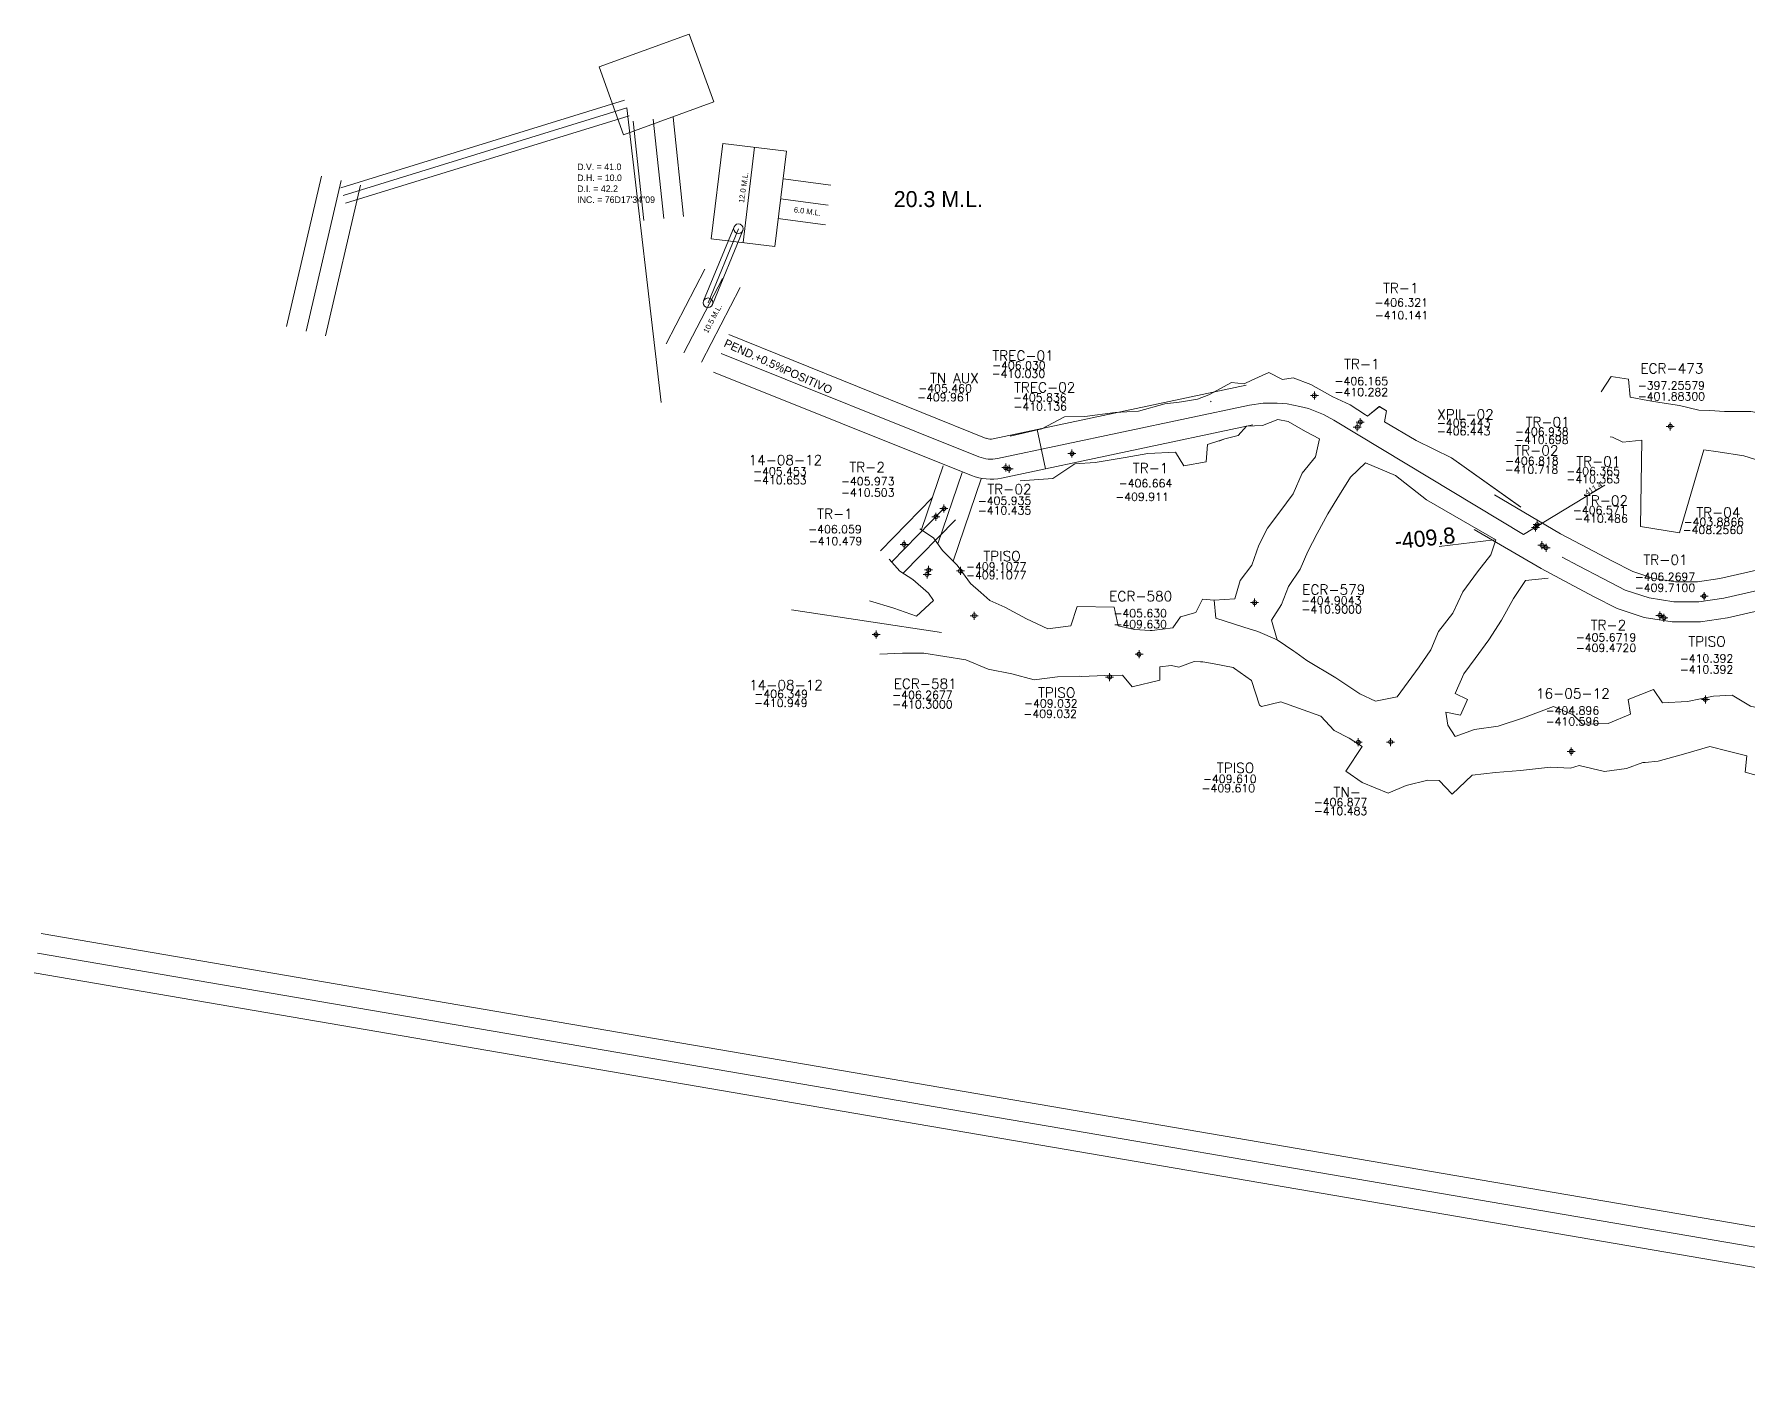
# Model space of a CAD drawing. Extents: x -47776 to 11079, y 0 to 10209.
# Drawn here: x 10027.6 to 10241.8, y 9956.3 to 10123.4 of the extents above; entities that cross this region are included whole.
import ezdxf
from ezdxf.enums import TextEntityAlignment as Align

# ---------------------------------------------------------------- set-up
doc = ezdxf.new("R2010")
doc.units = 0
doc.header["$MEASUREMENT"] = 0
doc.header["$PDMODE"] = 34
doc.header["$PDSIZE"] = 0.5
for name, color, linetype in [('arriba', 7, 'Continuous'), ('CF-480-8346-W-SCR', 167, 'Continuous'), ('CF-480-8346-W-SCR-FIC', 167, 'Continuous'), ('F-480-8290-W-SCR-', 146, 'Continuous'), ('nom_dib', 7, 'Continuous')]:
    doc.layers.add(name, color=color, linetype=linetype)
doc.styles.add('ROMAND', font='ROMAND.SHX')
doc.styles.add('ROMANS', font='ROMANS.SHX', dxfattribs={"width": 2.5})

# ---------------------------------------------------------------- blocks, each defined once
blk = doc.blocks.new('F2')
at = {"lineweight": 0}
blk.add_point((0, 0), dxfattribs=at)
at = {"lineweight": 0, "style": 'ROMAND'}
for tag, height, p in [('NOMBRE', 1.25, (0.2, 6.62)), ('CIELO', 1, (0.14, 4.62)), ('PISO', 1, (0.14, 3.25))]:
    blk.add_attdef(tag, text='', height=height, dxfattribs=at).set_placement(p, align=Align.CENTER)
at = {"lineweight": 0, "style": 'ROMANS', "flags": 1}
for tag, p in [('MINA', (-0.07, -3.26)), ('LOCALIZACION', (-0.07, -4.93)), ('ESTRUCTURA', (-0.07, -6.62)), ('NIVEL', (-0.07, -8.29)), ('FECHA', (-0.07, -11.79)), ('OBRA', (-0.07, -10.12)), ('ATRAS', (-0.07, -13.48)), ('TOPOGRAFO', (2.67, -15.3))]:
    blk.add_attdef(tag, text='', height=1.25, dxfattribs=at).set_placement(p, align=Align.CENTER)

msp = doc.modelspace()

# ---------------------------------------------------------------- linework, layer by layer
at = {"color": 6, "linetype": 'Continuous', "lineweight": 0, "elevation": -336.4, "flags": 128}
msp.add_lwpolyline([(10098.13, 10119.29), (10101.19, 10110.82), (10112.48, 10114.92), (10109.41, 10123.37)], close=True, dxfattribs=at)
at = {"color": 3, "linetype": 'Continuous', "lineweight": 0, "flags": 128}
for points in [[(10101.3, 10115.12), (10065.89, 10104.19)], [(10101.88, 10113.2), (10066.47, 10102.27)], [(10108.69, 10100.61), (10107.39, 10113.02)], [(10103.72, 10100.09), (10102.41, 10112.5)], [(10112.15, 10097.83), (10113.6, 10109.74)], [(10113.6, 10109.74), (10121.54, 10108.77)], [(10120.09, 10096.86), (10121.54, 10108.77)], [(10063.47, 10105.66), (10059.1, 10086.84)], [(10068.34, 10104.53), (10063.97, 10085.71)], [(10127.09, 10104.5), (10121.14, 10105.29)], [(10126.43, 10099.55), (10120.48, 10100.34)], [(10115, 10099.29), (10111.2, 10090.05)], [(10120.09, 10096.86), (10112.15, 10097.83)], [(10116.11, 10098.84), (10112.31, 10089.59)], [(10106.5, 10084.71), (10111.33, 10094.01)], [(10110.94, 10082.41), (10115.77, 10091.71)], [(10114.34, 10085.85), (10146.52, 10072.88)], [(10112.45, 10081.13), (10144.66, 10068.24)], [(10147.39, 10072.81), (10178.97, 10079.51)], [(10148.43, 10067.92), (10179.8, 10074.57)], [(10141.14, 10069.44), (10138.41, 10061.47)], [(10145.87, 10067.82), (10142.36, 10057.55)], [(10254.3, 10059.34), (10248.46, 10057.72), (10238.18, 10055.38), (10235.36, 10054.94), (10232.62, 10054.94), (10229.91, 10055.38), (10227.3, 10056.23), (10224.69, 10057.57), (10221.68, 10059.15), (10218.28, 10060.96), (10210.02, 10065.82)], [(10255.64, 10054.52), (10249.68, 10052.88), (10239.12, 10050.46), (10235.74, 10049.94), (10232.22, 10049.94), (10228.73, 10050.5), (10225.36, 10051.61), (10222.39, 10053.13), (10219.34, 10054.73), (10215.84, 10056.6), (10207.49, 10061.51)], [(10319.19, 9961.25), (10028.41, 10011.02)], [(10318.75, 9956.25), (10027.57, 10006.1)]]:
    msp.add_lwpolyline(points, dxfattribs=at)
at = {"color": 1, "linetype": 'Continuous', "lineweight": 0, "flags": 128}
for points, elevation in [([(10101.59, 10114.16), (10066.18, 10103.23)], -340.9), ([(10106.21, 10100.35), (10104.9, 10112.76)], -340.9), ([(10065.9, 10105.1), (10061.53, 10086.28)], -405.66), ([(10147.91, 10070.36), (10179.39, 10077.04), (10181.13, 10077.26), (10182.88, 10077.28), (10184.09, 10077.18), (10185.68, 10076.88), (10186.78, 10076.59), (10187.82, 10076.2), (10188.65, 10075.85), (10189.96, 10075.15), (10213.62, 10060.88)], -412.46), ([(10254.97, 10056.93), (10249.07, 10055.3), (10238.65, 10052.92), (10235.55, 10052.44), (10232.42, 10052.44), (10229.32, 10052.94), (10226.33, 10053.92), (10223.54, 10055.35), (10220.51, 10056.94), (10218.49, 10058.02)], -396.56), ([(10318.97, 9958.75), (10027.99, 10008.56)], -407.6)]:
    msp.add_lwpolyline(points, dxfattribs=dict(at, elevation=elevation))
at = {"color": 6, "linetype": 'Continuous', "lineweight": 0, "flags": 128}
for points, elevation in [([(10101.59, 10114.16), (10105.88, 10077.35)], -340.9), ([(10213.62, 10060.88), (10223.81, 10067.02)], -406.5), ([(10141.22, 10064.11), (10134.72, 10057.43)], -405.93)]:
    msp.add_lwpolyline(points, dxfattribs=dict(at, elevation=elevation))
at = {"color": 1, "linetype": 'Continuous', "lineweight": 0, "flags": 128}
for points in [[(10116.12, 10097.34), (10117.57, 10109.25)], [(10126.76, 10102.02), (10120.81, 10102.82)], [(10115.55, 10099.07), (10111.75, 10089.82)], [(10108.72, 10083.56), (10113.55, 10092.86)], [(10113.39, 10083.49), (10145.59, 10070.56)], [(10143.5, 10068.63), (10140.45, 10059.71)]]:
    msp.add_lwpolyline(points, dxfattribs=at)
at = {"color": 6, "linetype": 'Continuous', "lineweight": 0, "flags": 128}
for points in [[(10153.91, 10069.08), (10152.87, 10073.97)], [(10139.79, 10065.5), (10133.29, 10058.82)], [(10142.66, 10062.71), (10136.15, 10056.03)], [(10209.97, 10060.21), (10203.12, 10059.36)], [(10140.91, 10048.62), (10122.16, 10051.45)]]:
    msp.add_lwpolyline(points, dxfattribs=at)
at = {"color": 3, "linetype": 'Continuous', "lineweight": 0}
for centre in [(10115.55, 10099.07), (10111.75, 10089.82)]:
    msp.add_circle(centre, 0.6, dxfattribs=at)
for radius in [1.5, 6.5]:
    msp.add_arc((10147.08, 10074.28), radius, 248.1282, 281.9785, dxfattribs=at)
at = {"color": 1, "linetype": 'Continuous', "lineweight": 0}
msp.add_arc((10147.08, 10074.28), 4, 248.1282, 281.9785, dxfattribs=at)
at = {"layer": 'arriba', "color": 6, "linetype": 'Continuous', "lineweight": 0}
msp.add_polyline3d([(10177.87, 10073.36, -406.04), (10177.87, 10073.36, -406.04)], dxfattribs=at)
at = {"layer": 'CF-480-8346-W-SCR', "color": 167, "linetype": 'Continuous', "lineweight": 0, "flags": 128}
for points, elevation in [([(10270.94, 10072.21), (10266.93, 10073.08), (10264.68, 10072.92), (10260.75, 10073.39), (10258.94, 10073.38), (10256.53, 10073.97), (10254.07, 10074.27), (10251.49, 10074.38), (10248.69, 10075.04), (10246.54, 10075.39), (10244.11, 10075.88), (10242.06, 10076.22), (10238.76, 10076.24), (10236.93, 10076.38), (10235.53, 10076.4), (10233.11, 10076.98), (10230.66, 10077.36), (10229.19, 10077.59), (10226.95, 10078.04), (10226.77, 10080.27), (10224.61, 10080.59), (10223.34, 10078.7)], -402.78), ([(10224.47, 10073.06), (10224.76, 10073.02), (10226.07, 10072.41), (10228.42, 10072.65), (10228.24, 10061.85), (10233.13, 10061.08), (10236.16, 10071.44), (10237.94, 10071.21), (10241.16, 10070.69), (10243.17, 10070.06), (10243.21, 10067.12), (10246.43, 10066.73), (10247.79, 10069.51), (10250.69, 10069.45), (10253.22, 10069.04), (10254.59, 10068.2), (10255.29, 10067.13), (10255.47, 10065), (10255.37, 10062.73), (10254.57, 10061.6), (10255.16, 10059.07), (10254.97, 10056.93), (10254.78, 10053.5), (10254.98, 10050.25)], -396.56)]:
    msp.add_lwpolyline(points, dxfattribs=dict(at, elevation=elevation))
at = {"layer": 'CF-480-8346-W-SCR', "color": 167, "linetype": 'Continuous', "lineweight": 0}
for points in [[(10177.14, 10079.87, -406.37), (10178.73, 10079.68, -406.36), (10179.7, 10080.17, -406.26), (10181.82, 10081.12, -405.95), (10183.53, 10080.22, -405.94), (10184.87, 10080.46, -405.93), (10187.08, 10079.59, -406.22), (10189.82, 10078.06, -406.21)], [(10177.14, 10079.87, -410.77), (10178.73, 10079.68, -410.76), (10179.7, 10080.17, -410.96), (10181.82, 10081.12, -410.55), (10183.53, 10080.22, -410.54), (10184.87, 10080.46, -410.53), (10187.08, 10079.59, -410.42), (10189.82, 10078.06, -410.51)], [(10149.52, 10073.14, -406.67), (10153.45, 10074.06, -406.49), (10156.29, 10075.56, -406.03), (10158.84, 10075.61, -406.18), (10162.62, 10076.13, -406.01), (10165.55, 10076.27, -405.86), (10168.83, 10077.2, -405.79), (10170.63, 10077.39, -405.96), (10170.92, 10077.46, -405.95), (10172.9, 10077.79, -406.01), (10174.32, 10078.31, -405.89), (10177.14, 10079.87, -406.37), (10177.14, 10079.87, -406.37)], [(10174.54, 10077.46, -406.38), (10174.6, 10077.51, -406.38)], [(10189.82, 10078.06, -410.51), (10191.97, 10077.06, -410.42), (10193.89, 10075.8, -410.3), (10194.15, 10075.65, -410.31), (10195.63, 10076.86, -410.16), (10196.51, 10076.3, -410.17), (10196.29, 10074.95, -410.59), (10200.24, 10072.6, -410.55), (10204.65, 10070.44, -410.53), (10213.26, 10064.33, -410.44)], [(10189.82, 10078.06, -406.21), (10191.97, 10077.06, -406.22), (10193.89, 10075.8, -406), (10194.15, 10075.65, -406.01), (10195.62, 10076.84, -406.16), (10196.52, 10076.3, -406.17), (10196.29, 10074.95, -406.19), (10200.24, 10072.6, -406.35), (10204.65, 10070.44, -406.13), (10213.29, 10064.3, -406.74)], [(10175.59, 10072.55, -405.89), (10176.31, 10072.82, -406.37), (10177.97, 10073.22, -406.36), (10179.01, 10074.41, -406.26), (10181.03, 10074.47, -405.95), (10182.94, 10075.25, -405.94), (10184.22, 10075, -405.93), (10186.39, 10073.73, -406.22), (10188.13, 10072.83, -406.22)], [(10175.69, 10072.57, -410.38), (10176.31, 10072.82, -410.77), (10177.97, 10073.22, -410.76), (10179.01, 10074.41, -410.96), (10181.03, 10074.47, -410.55), (10182.94, 10075.25, -410.54), (10184.22, 10075, -410.53), (10186.39, 10073.73, -410.42), (10188.13, 10072.83, -410.42)], [(10150.75, 10067.57, -410.37), (10154.82, 10067.86, -410.29), (10157.59, 10069.7, -410.33), (10160.11, 10069.85, -410.28), (10163.87, 10070.47, -410.31), (10166.72, 10071, -410.36), (10170.17, 10071.15, -410.39), (10171.21, 10069.44, -410.36), (10173.98, 10069.93, -410.35), (10174.15, 10072.13, -410.31), (10175.59, 10072.55, -410.39), (10175.69, 10072.57, -410.38)], [(10150.75, 10067.57, -406.67), (10154.82, 10067.86, -406.49), (10157.59, 10069.7, -406.03), (10160.11, 10069.85, -406.18), (10163.87, 10070.47, -406.01), (10166.72, 10071, -405.86), (10170.17, 10071.15, -405.79), (10171.21, 10069.44, -405.96), (10173.98, 10069.93, -405.95), (10174.15, 10072.13, -406.01), (10175.59, 10072.55, -405.89)], [(10174.98, 10052.65, -406.46), (10177.59, 10052.82, -405.15), (10178.22, 10055.11, -405.99), (10179.68, 10057.04, -405.23), (10180.55, 10059.54, -405.77), (10181.67, 10061.66, -405.51), (10183.18, 10063.68, -405.95), (10184.84, 10065.95, -406.2), (10185.98, 10068.52, -406.64), (10187.63, 10070.57, -406.39), (10188.13, 10072.83, -406.22)], [(10174.98, 10052.65, -410.26), (10177.59, 10052.82, -409.95), (10178.22, 10055.11, -409.99), (10179.68, 10057.04, -410.03), (10180.55, 10059.54, -410.17), (10181.67, 10061.66, -410.21), (10183.18, 10063.68, -410.35), (10184.84, 10065.95, -410.3), (10185.98, 10068.52, -410.34), (10187.63, 10070.57, -410.39), (10188.13, 10072.83, -410.42)], [(10182.87, 10047.7, -405.83), (10182.17, 10050.16, -405.15), (10183.41, 10052.1, -405.99), (10184.27, 10054.38, -405.23), (10185.74, 10056.53, -405.77), (10186.68, 10058.76, -405.51), (10187.85, 10060.97, -405.95), (10189.17, 10063.44, -406.2), (10190.66, 10065.82, -406.64), (10192.04, 10068.02, -406.39), (10193.9, 10069.83, -406.21)], [(10182.87, 10047.7, -410.43), (10182.17, 10050.16, -409.95), (10183.41, 10052.1, -409.99), (10184.27, 10054.38, -410.03), (10185.74, 10056.53, -410.17), (10186.68, 10058.76, -410.21), (10187.85, 10060.97, -410.35), (10189.17, 10063.44, -410.3), (10190.66, 10065.82, -410.34), (10192.04, 10068.02, -410.39), (10193.9, 10069.83, -410.59)], [(10193.9, 10069.83, -410.59), (10197.63, 10068.22, -410.55), (10201.53, 10065.2, -410.53), (10210.19, 10060.2, -410.44)], [(10193.9, 10069.83, -406.21), (10197.63, 10068.22, -406.35), (10201.53, 10065.2, -406.13), (10210.2, 10060.19, -406.74)]]:
    msp.add_polyline3d(points, dxfattribs=at)
at = {"layer": 'F-480-8290-W-SCR-', "color": 146, "linetype": 'Continuous', "lineweight": 0, "flags": 128}
for points, elevation in [([(10205.12, 10041), (10206.63, 10040.23)], -407.36), ([(10205.12, 10041), (10206.63, 10040.23)], -411.66), ([(10193.47, 10029.86), (10196.71, 10028.54)], -406.74), ([(10193.47, 10029.86), (10196.71, 10028.54)], -410.24)]:
    msp.add_lwpolyline(points, dxfattribs=dict(at, elevation=elevation))
at = {"layer": 'F-480-8290-W-SCR-', "color": 146, "linetype": 'Continuous', "lineweight": 0}
for points in [[(10138.23, 10061.59, -405.45), (10139.92, 10060.44, -405.95), (10141.05, 10058.88, -405.95), (10142.87, 10057.03, -406.34), (10144.55, 10054.76, -405.94), (10145.82, 10053.62, -405.84), (10146.94, 10052.62, -406.03)], [(10138.23, 10061.59, -410.65), (10139.92, 10060.44, -410.55), (10141.05, 10058.88, -410.55), (10142.87, 10057.03, -410.54), (10144.55, 10054.76, -410.64), (10145.82, 10053.62, -410.54), (10146.94, 10052.62, -410.63)], [(10200.61, 10044.32, -407.36), (10202.07, 10046.47, -407.31), (10203.01, 10048.75, -407.37), (10204.81, 10051.02, -406.2), (10206.04, 10053.71, -406.43), (10207.88, 10056.2, -406.25), (10209.56, 10058.31, -406.7), (10210.2, 10060.2, -406.59)], [(10200.61, 10044.32, -411.66), (10202.07, 10046.47, -411.51), (10203.01, 10048.75, -411.47), (10204.81, 10051.02, -411.5), (10206.04, 10053.71, -411.33), (10207.88, 10056.2, -411.15), (10209.56, 10058.31, -411), (10210.2, 10060.2, -410.99)], [(10134.39, 10057.79, -410.65), (10135.72, 10056.3, -410.55), (10137.34, 10055.23, -410.55), (10139.31, 10053.52, -410.54), (10139.93, 10052.63, -410.58)], [(10134.39, 10057.79, -405.45), (10135.72, 10056.3, -405.95), (10137.34, 10055.23, -405.95), (10139.31, 10053.52, -406.34), (10139.93, 10052.63, -406.19)], [(10205.12, 10041, -407.36), (10206.17, 10043.44, -407.31), (10207.6, 10045.37, -407.37), (10209.31, 10047.7, -406.2), (10210.87, 10050.15, -406.43), (10212.38, 10052.88, -406.25), (10213.9, 10055.11, -406.7), (10216.72, 10055.39, -406.59)], [(10205.12, 10041, -411.66), (10206.17, 10043.44, -411.51), (10207.6, 10045.37, -411.47), (10209.31, 10047.7, -411.5), (10210.87, 10050.15, -411.33), (10212.38, 10052.88, -411.15), (10213.9, 10055.11, -411), (10216.72, 10055.39, -410.99)], [(10131.94, 10052.58, -410.95), (10134.97, 10051.64, -410.86), (10137.81, 10050.65, -410.77), (10139.93, 10052.63, -410.58)], [(10131.94, 10052.58, -406.35), (10134.97, 10051.64, -406.26), (10137.81, 10050.65, -406.57), (10139.93, 10052.63, -406.19)], [(10167.23, 10048.88, -410.42), (10166.99, 10048.89, -410.07), (10165.05, 10048.99, -410.1), (10163, 10049.44, -410.04), (10162.5, 10051.79, -410.09), (10157.87, 10051.85, -410.09), (10157.1, 10049.46, -410.33), (10154.21, 10049.09, -410.38), (10151.54, 10050.33, -410.53), (10148.82, 10051.78, -410.58), (10146.94, 10052.62, -410.63)], [(10167.23, 10048.88, -406.64), (10166.99, 10048.89, -405.77), (10165.05, 10048.99, -405.1), (10163, 10049.44, -405.34), (10162.5, 10051.79, -405.39), (10157.87, 10051.85, -405.39), (10157.1, 10049.46, -406.13), (10154.21, 10049.09, -406.38), (10151.54, 10050.33, -406.23), (10148.82, 10051.78, -405.98), (10146.94, 10052.62, -406.03)], [(10167.23, 10048.88, -410.42), (10169.84, 10049.19, -410.39), (10170.78, 10050.56, -410.39), (10172.7, 10051.1, -410.37), (10173.52, 10052.77, -410.26), (10174.98, 10052.65, -410.26), (10175.18, 10050.41, -410.35), (10178.71, 10049.27, -410.42)], [(10167.23, 10048.88, -406.64), (10169.84, 10049.19, -406.69), (10170.78, 10050.56, -406.69), (10172.7, 10051.1, -406.37), (10173.52, 10052.77, -406.46), (10174.98, 10052.65, -406.46), (10175.18, 10050.41, -406.45), (10178.71, 10049.27, -406.32)], [(10178.71, 10049.27, -406.32), (10180.46, 10048.75, -405.82), (10182.87, 10047.7, -405.83), (10184.93, 10046.27, -406.24), (10185.19, 10046.11, -406.24), (10186.57, 10045.12, -405.95), (10190.17, 10042.96, -406.06)], [(10178.71, 10049.27, -410.42), (10180.46, 10048.75, -410.42), (10182.87, 10047.7, -410.43), (10184.93, 10046.27, -410.44), (10185.19, 10046.11, -410.44), (10186.57, 10045.12, -410.45), (10190.17, 10042.96, -410.46)], [(10133.23, 10045.9, -406.35), (10136.05, 10046.04, -406.26), (10138.7, 10046.04, -406.57), (10143.95, 10045.22, -406.3), (10143.95, 10045.22, -406.3)], [(10133.23, 10045.9, -410.95), (10136.05, 10046.04, -410.86), (10138.7, 10046.04, -410.77), (10143.95, 10045.22, -410.7), (10143.95, 10045.22, -410.7)], [(10168.19, 10044.32, -406.66), (10168.22, 10042.66, -405.77), (10164.73, 10041.82, -405.77), (10163.53, 10043.29, -405.1), (10161.34, 10043.25, -405.34), (10158.41, 10043.11, -405.39), (10158.21, 10043.16, -405.39), (10155.4, 10043.08, -406.13), (10152.51, 10042.72, -406.38), (10149.71, 10043.47, -406.23), (10146.76, 10044.05, -405.98), (10143.95, 10045.22, -406.3)], [(10168.19, 10044.32, -410.41), (10168.22, 10042.66, -410.07), (10164.73, 10041.82, -410.07), (10163.53, 10043.29, -410.1), (10161.34, 10043.25, -410.04), (10158.41, 10043.11, -410.09), (10158.21, 10043.16, -410.09), (10155.4, 10043.08, -410.33), (10152.51, 10042.72, -410.38), (10149.71, 10043.47, -410.53), (10146.76, 10044.05, -410.58), (10143.95, 10045.22, -410.7)], [(10168.19, 10044.32, -410.41), (10169.67, 10044.5, -410.39), (10170.57, 10044.27, -410.39), (10172.49, 10045, -410.37), (10173.29, 10044.97, -410.26), (10173.59, 10044.96, -410.26), (10174.98, 10044.72, -410.35), (10177.37, 10044.23, -410.53)], [(10168.19, 10044.32, -406.66), (10169.67, 10044.5, -406.69), (10170.57, 10044.27, -406.69), (10172.49, 10045, -406.37), (10173.29, 10044.97, -406.46), (10173.59, 10044.96, -406.46), (10174.98, 10044.72, -406.45), (10177.37, 10044.23, -406.13)], [(10190.17, 10042.96, -406.06), (10190.17, 10042.96, -406.06), (10193.2, 10040.94, -406.64), (10195.15, 10040.06, -406.77), (10197.85, 10040.6, -406.7), (10197.85, 10040.6, -406.7), (10200.61, 10044.32, -407.36)], [(10190.17, 10042.96, -410.46), (10190.17, 10042.96, -410.46), (10193.2, 10040.94, -410.34), (10195.15, 10040.06, -410.47), (10197.85, 10040.6, -410.2), (10197.85, 10040.6, -410.2), (10200.61, 10044.32, -411.66)], [(10177.37, 10044.23, -406.13), (10177.52, 10044.11, -405.82), (10179.66, 10042.63, -405.83), (10180.65, 10039.52, -406.24), (10180.9, 10039.36, -406.24), (10183.3, 10039.97, -405.95), (10188.3, 10038.16, -406.71)], [(10177.37, 10044.23, -410.53), (10177.52, 10044.11, -410.42), (10179.66, 10042.63, -410.43), (10180.65, 10039.52, -410.44), (10180.9, 10039.36, -410.44), (10183.3, 10039.97, -410.45), (10188.3, 10038.16, -410.31)], [(10219.85, 10038.35, -404.9), (10217.4, 10039.38, -404.37), (10213.62, 10037.97, -405.73), (10210.46, 10036.93, -405.59), (10207.53, 10036.49, -405.76), (10205.09, 10035.61, -407.23), (10204.2, 10037.04, -407.21), (10203.94, 10038.68, -406.99), (10205.78, 10038.31, -407.26), (10206.63, 10040.23, -406.94)], [(10219.85, 10038.35, -410.6), (10217.4, 10039.38, -410.37), (10213.62, 10037.97, -410.43), (10210.46, 10036.93, -410.39), (10207.53, 10036.49, -410.26), (10205.09, 10035.61, -410.33), (10204.18, 10037.04, -410.31), (10203.94, 10038.68, -410.39), (10205.78, 10038.31, -410.36), (10206.63, 10040.23, -410.34)], [(10219.85, 10038.35, -404.9), (10220.99, 10037.17, -406.34), (10224.2, 10037.23, -407.18), (10227, 10038.42, -407.12), (10226.7, 10040.25, -407.25), (10229.88, 10041.48, -407.25), (10231.01, 10039.83, -407.07), (10234.13, 10039.99, -406.82), (10237.39, 10040.65, -406.26), (10239.71, 10040.78, -406.4), (10242.01, 10039.4, -406.23), (10243.98, 10038.96, -406.46), (10244.28, 10038.93, -406.46), (10246.34, 10038.28, -406.49)], [(10219.85, 10038.35, -410.6), (10220.99, 10037.17, -410.94), (10224.2, 10037.23, -411.08), (10227, 10038.42, -411.12), (10226.7, 10040.25, -411.15), (10229.88, 10041.48, -411.15), (10231.01, 10039.83, -411.17), (10234.13, 10039.99, -411.12), (10237.39, 10040.65, -411.16), (10239.71, 10040.78, -411.2), (10242.01, 10039.4, -411.23), (10243.98, 10038.96, -411.26), (10244.28, 10038.93, -411.26), (10246.34, 10038.28, -411.29)], [(10188.3, 10038.16, -406.71), (10188.3, 10038.16, -406.71), (10189.98, 10036.36, -406.64), (10191.86, 10035.4, -406.77), (10193.47, 10034.39, -406.7), (10191.42, 10031.3, -406.7), (10193.47, 10029.86, -406.74)], [(10188.3, 10038.16, -410.31), (10188.3, 10038.16, -410.31), (10189.98, 10036.36, -410.34), (10191.86, 10035.4, -410.47), (10193.47, 10034.39, -410.2), (10191.42, 10031.3, -410.2), (10193.47, 10029.86, -410.24)], [(10219.5, 10031.66, -404.9), (10220.6, 10031.98, -406.34), (10223.75, 10031.25, -407.18), (10226.49, 10031.64, -407.12), (10228.55, 10032.39, -407.25), (10228.85, 10032.37, -407.25), (10230.47, 10032.55, -407.07), (10233.64, 10033.41, -406.82), (10236.92, 10034.37, -406.26), (10239.19, 10033.8, -406.4), (10241.55, 10033.22, -406.23), (10241.34, 10031.15, -406.46), (10244.77, 10030.2, -406.46), (10245.86, 10031.9, -406.49)], [(10219.5, 10031.66, -410.6), (10220.6, 10031.98, -410.94), (10223.75, 10031.25, -411.08), (10226.49, 10031.64, -411.12), (10228.55, 10032.39, -411.15), (10228.85, 10032.37, -411.15), (10230.47, 10032.55, -411.17), (10233.64, 10033.41, -411.12), (10236.92, 10034.37, -411.16), (10239.19, 10033.8, -411.2), (10241.55, 10033.22, -411.23), (10241.34, 10031.15, -411.26), (10244.77, 10030.2, -411.26), (10245.86, 10031.9, -411.29)], [(10219.5, 10031.66, -404.9), (10217, 10031.79, -404.37), (10213.28, 10031.38, -405.73), (10210.16, 10031.14, -405.59), (10207.24, 10030.79, -405.76), (10204.71, 10028.42, -407.23), (10203.1, 10030.11, -407.21), (10201.7, 10030.18, -406.99), (10198.96, 10029.52, -407.26), (10196.71, 10028.54, -406.94)], [(10219.5, 10031.66, -410.6), (10217, 10031.79, -410.37), (10213.28, 10031.38, -410.43), (10210.16, 10031.14, -410.39), (10207.24, 10030.79, -410.26), (10204.71, 10028.42, -410.33), (10203.1, 10030.11, -410.31), (10201.7, 10030.18, -410.39), (10198.96, 10029.52, -410.36), (10196.71, 10028.54, -410.34)]]:
    msp.add_polyline3d(points, dxfattribs=at)

# ---------------------------------------------------------------- block references
at = {"color": 6, "linetype": 'Continuous', "lineweight": 0}
ref = msp.add_blockref('F2', (10187.51, 10078.22, -406.32), dxfattribs=at)
ref.add_attrib('NOMBRE', 'TR-1', dxfattribs={"lineweight": 0, "height": 1.25, "style": 'ROMAND'}).set_placement((10198.31, 10091.03, -406.32), align=Align.CENTER)
ref.add_attrib('CIELO', '-406.321', dxfattribs={"lineweight": 0, "height": 1, "style": 'ROMAND'}).set_placement((10198.36, 10089.35, -406.32), align=Align.CENTER)
ref.add_attrib('PISO', '-410.141', dxfattribs={"lineweight": 0, "height": 1, "style": 'ROMAND'}).set_placement((10198.4, 10087.76, -406.32), align=Align.CENTER)
ref = msp.add_blockref('F2', (10149.37, 10069.06, -406.03), dxfattribs=at)
ref.add_attrib('NOMBRE', 'TREC-01', dxfattribs={"lineweight": 0, "height": 1.25, "style": 'ROMAND'}).set_placement((10151.11, 10082.59, -406.03), align=Align.CENTER)
ref.add_attrib('CIELO', '-406.030', dxfattribs={"lineweight": 0, "height": 1, "style": 'ROMAND'}).set_placement((10150.59, 10081.5, -406.03), align=Align.CENTER)
ref.add_attrib('PISO', '-410.030', dxfattribs={"lineweight": 0, "height": 1, "style": 'ROMAND'}).set_placement((10150.53, 10080.46, -406.03), align=Align.CENTER)
ref = msp.add_blockref('F2', (10140.23, 10063.08, -405.46), dxfattribs=at)
ref.add_attrib('NOMBRE', 'TN AUX', dxfattribs={"lineweight": 0, "height": 1.25, "style": 'ROMAND'}).set_placement((10142.53, 10079.78, -405.46), align=Align.CENTER)
ref.add_attrib('CIELO', '-405.460', dxfattribs={"lineweight": 0, "height": 1, "style": 'ROMAND'}).set_placement((10141.37, 10078.62, -405.46), align=Align.CENTER)
ref.add_attrib('PISO', '-409.961', dxfattribs={"lineweight": 0, "height": 1, "style": 'ROMAND'}).set_placement((10141.21, 10077.52, -405.46), align=Align.CENTER)
for p, values in [((10193.24, 10074.92, -406.17), {'NOMBRE': 'TR-1', 'CIELO': '-406.165', 'PISO': '-410.282'}), ((10231.98, 10074.37, -397.26), {'NOMBRE': 'ECR-473', 'CIELO': '-397.25579', 'PISO': '-401.88300'}), ((10165.61, 10045.91, -405.63), {'NOMBRE': 'ECR-580', 'CIELO': '-405.630', 'PISO': '-409.630'}), ((10236.37, 10040.25, -410.39), {'NOMBRE': 'TPISO', 'CIELO': '-410.392', 'PISO': '-410.392'}), ((10219.61, 10033.75, -404.9), {'NOMBRE': '16-05-12', 'CIELO': '-404.896', 'PISO': '-410.596'})]:
    msp.add_blockref('F2', p, dxfattribs=at).add_auto_attribs(values)
ref = msp.add_blockref('F2', (10148.94, 10069.23, -405.84), dxfattribs=at)
ref.add_attrib('NOMBRE', 'TREC-02', dxfattribs={"lineweight": 0, "height": 1.25, "style": 'ROMAND'}).set_placement((10153.81, 10078.62, -405.84), align=Align.CENTER)
ref.add_attrib('CIELO', '-405.836', dxfattribs={"lineweight": 0, "height": 1, "style": 'ROMAND'}).set_placement((10153.21, 10077.47, -405.84), align=Align.CENTER)
ref.add_attrib('PISO', '-410.136', dxfattribs={"lineweight": 0, "height": 1, "style": 'ROMAND'}).set_placement((10153.26, 10076.36, -405.84), align=Align.CENTER)
ref = msp.add_blockref('F2', (10136.24, 10059.62, -405.45), dxfattribs=at)
ref.add_attrib('NOMBRE', '14-08-12', dxfattribs={"lineweight": 0, "height": 1.25, "style": 'ROMAND'}).set_placement((10121.41, 10069.54, -405.45), align=Align.CENTER)
ref.add_attrib('CIELO', '-405.453', dxfattribs={"lineweight": 0, "height": 1, "style": 'ROMAND'}).set_placement((10120.73, 10068.25, -405.45), align=Align.CENTER)
ref.add_attrib('PISO', '-410.653', dxfattribs={"lineweight": 0, "height": 1, "style": 'ROMAND'}).set_placement((10120.73, 10067.14, -405.45), align=Align.CENTER)
ref = msp.add_blockref('F2', (10157.21, 10070.98, -406.66), dxfattribs=at)
ref.add_attrib('NOMBRE', 'TR-1', dxfattribs={"lineweight": 0, "height": 1.25, "style": 'ROMAND'}).set_placement((10167.04, 10068.53, -406.66), align=Align.CENTER)
ref.add_attrib('CIELO', '-406.664', dxfattribs={"lineweight": 0, "height": 1, "style": 'ROMAND'}).set_placement((10166.41, 10066.76, -406.66), align=Align.CENTER)
ref.add_attrib('PISO', '-409.911', dxfattribs={"lineweight": 0, "height": 1, "style": 'ROMAND'}).set_placement((10165.98, 10065.07, -406.66), align=Align.CENTER)
ref = msp.add_blockref('F2', (10139.3, 10056.43, -405.97), dxfattribs=at)
ref.add_attrib('NOMBRE', 'TR-2', dxfattribs={"lineweight": 0, "height": 1.25, "style": 'ROMAND'}).set_placement((10131.63, 10068.65, -405.97), align=Align.CENTER)
ref.add_attrib('CIELO', '-405.973', dxfattribs={"lineweight": 0, "height": 1, "style": 'ROMAND'}).set_placement((10131.71, 10067.01, -405.97), align=Align.CENTER)
ref.add_attrib('PISO', '-410.503', dxfattribs={"lineweight": 0, "height": 1, "style": 'ROMAND'}).set_placement((10131.71, 10065.61, -405.97), align=Align.CENTER)
ref = msp.add_blockref('F2', (10141.22, 10064.11, -405.93), dxfattribs=at)
ref.add_attrib('NOMBRE', 'TR-02', dxfattribs={"lineweight": 0, "height": 1.25, "style": 'ROMAND'}).set_placement((10149.41, 10065.9, -405.93), align=Align.CENTER)
ref.add_attrib('CIELO', '-405.935', dxfattribs={"lineweight": 0, "height": 1, "style": 'ROMAND'}).set_placement((10148.8, 10064.58, -405.93), align=Align.CENTER)
ref.add_attrib('PISO', '-410.435', dxfattribs={"lineweight": 0, "height": 1, "style": 'ROMAND'}).set_placement((10148.8, 10063.37, -405.93), align=Align.CENTER)
ref = msp.add_blockref('F2', (10139.11, 10055.88, -406.06), dxfattribs=at)
ref.add_attrib('NOMBRE', 'TR-1', dxfattribs={"lineweight": 0, "height": 1.25, "style": 'ROMAND'}).set_placement((10127.61, 10062.83, -406.06), align=Align.CENTER)
ref.add_attrib('CIELO', '-406.059', dxfattribs={"lineweight": 0, "height": 1, "style": 'ROMAND'}).set_placement((10127.61, 10061.02, -406.06), align=Align.CENTER)
ref.add_attrib('PISO', '-410.479', dxfattribs={"lineweight": 0, "height": 1, "style": 'ROMAND'}).set_placement((10127.69, 10059.54, -406.06), align=Align.CENTER)
ref = msp.add_blockref('F2', (10143.28, 10056.32), dxfattribs=at)
ref.add_attrib('NOMBRE', 'TPISO', dxfattribs={"lineweight": 0, "height": 1.25, "style": 'ROMAND'}).set_placement((10148.48, 10057.54), align=Align.CENTER)
ref.add_attrib('CIELO', '-409.1077', dxfattribs={"lineweight": 0, "height": 1, "style": 'ROMAND'}).set_placement((10147.76, 10056.36), align=Align.CENTER)
ref.add_attrib('PISO', '-409.1077', dxfattribs={"lineweight": 0, "height": 1, "style": 'ROMAND'}).set_placement((10147.76, 10055.29), align=Align.CENTER)
ref = msp.add_blockref('F2', (10180.04, 10052.36, -404.9), dxfattribs=at)
ref.add_attrib('NOMBRE', 'ECR-579', dxfattribs={"lineweight": 0, "height": 1.25, "style": 'ROMAND'}).set_placement((10189.93, 10053.35, -404.9), align=Align.CENTER)
ref.add_attrib('CIELO', '-404.9043', dxfattribs={"lineweight": 0, "height": 1, "style": 'ROMAND'}).set_placement((10189.61, 10052.11, -404.9), align=Align.CENTER)
ref.add_attrib('PISO', '-410.9000', dxfattribs={"lineweight": 0, "height": 1, "style": 'ROMAND'}).set_placement((10189.67, 10051.01, -404.9), align=Align.CENTER)
ref = msp.add_blockref('F2', (10145.02, 10050.72, -406.27), dxfattribs=at)
ref.add_attrib('NOMBRE', 'ECR-581', dxfattribs={"lineweight": 0, "height": 1.25, "style": 'ROMAND'}).set_placement((10138.89, 10041.59, -406.27), align=Align.CENTER)
ref.add_attrib('CIELO', '-406.2677', dxfattribs={"lineweight": 0, "height": 1, "style": 'ROMAND'}).set_placement((10138.54, 10040.31, -406.27), align=Align.CENTER)
ref.add_attrib('PISO', '-410.3000', dxfattribs={"lineweight": 0, "height": 1, "style": 'ROMAND'}).set_placement((10138.54, 10039.14, -406.27), align=Align.CENTER)
ref = msp.add_blockref('F2', (10132.75, 10048.36, -406.35), dxfattribs=at)
ref.add_attrib('NOMBRE', '14-08-12', dxfattribs={"lineweight": 0, "height": 1.25, "style": 'ROMAND'}).set_placement((10121.49, 10041.43, -406.35), align=Align.CENTER)
ref.add_attrib('CIELO', '-406.349', dxfattribs={"lineweight": 0, "height": 1, "style": 'ROMAND'}).set_placement((10120.89, 10040.44, -406.35), align=Align.CENTER)
ref.add_attrib('PISO', '-410.949', dxfattribs={"lineweight": 0, "height": 1, "style": 'ROMAND'}).set_placement((10120.84, 10039.32, -406.35), align=Align.CENTER)
ref = msp.add_blockref('F2', (10161.92, 10043.05, -409.03), dxfattribs=at)
ref.add_attrib('NOMBRE', 'TPISO', dxfattribs={"lineweight": 0, "height": 1.25, "style": 'ROMAND'}).set_placement((10155.31, 10040.48, -409.03), align=Align.CENTER)
ref.add_attrib('CIELO', '-409.032', dxfattribs={"lineweight": 0, "height": 1, "style": 'ROMAND'}).set_placement((10154.58, 10039.26, -409.03), align=Align.CENTER)
ref.add_attrib('PISO', '-409.032', dxfattribs={"lineweight": 0, "height": 1, "style": 'ROMAND'}).set_placement((10154.5, 10037.96, -409.03), align=Align.CENTER)
ref = msp.add_blockref('F2', (10197.04, 10034.93, -406.88), dxfattribs=at)
ref.add_attrib('NOMBRE', 'TN-', dxfattribs={"lineweight": 0, "height": 1.25, "style": 'ROMAND'}).set_placement((10191.61, 10028.03, -406.88), align=Align.CENTER)
ref.add_attrib('CIELO', '-406.877', dxfattribs={"lineweight": 0, "height": 1, "style": 'ROMAND'}).set_placement((10190.78, 10026.9, -406.88), align=Align.CENTER)
ref.add_attrib('PISO', '-410.483', dxfattribs={"lineweight": 0, "height": 1, "style": 'ROMAND'}).set_placement((10190.78, 10025.81, -406.88), align=Align.CENTER)
at = {"layer": 'CF-480-8346-W-SCR-FIC', "color": 6, "linetype": 'Continuous', "lineweight": 0}
ref = msp.add_blockref('F2', (10192.87, 10074.26, -406.44), dxfattribs=at)
ref.add_attrib('NOMBRE', 'XPIL-02', dxfattribs={"layer": '0', "lineweight": 0, "height": 1.25, "style": 'ROMAND'}).set_placement((10206.39, 10075.24, -406.44), align=Align.CENTER)
ref.add_attrib('CIELO', '-406.443', dxfattribs={"layer": '0', "lineweight": 0, "height": 1, "style": 'ROMAND'}).set_placement((10206.16, 10074.31, -406.44), align=Align.CENTER)
ref.add_attrib('PISO', '-406.443', dxfattribs={"layer": '0', "lineweight": 0, "height": 1, "style": 'ROMAND'}).set_placement((10206.16, 10073.27, -406.44), align=Align.CENTER)
ref = msp.add_blockref('F2', (10215.35, 10062.11, -406.94), dxfattribs=at)
ref.add_attrib('NOMBRE', 'TR-01', dxfattribs={"layer": '0', "lineweight": 0, "height": 1.25, "style": 'ROMAND'}).set_placement((10216.66, 10074.29, -406.94), align=Align.CENTER)
ref.add_attrib('CIELO', '-406.938', dxfattribs={"layer": '0', "lineweight": 0, "height": 1, "style": 'ROMAND'}).set_placement((10215.93, 10073.22, -406.94), align=Align.CENTER)
ref.add_attrib('PISO', '-410.698', dxfattribs={"layer": '0', "lineweight": 0, "height": 1, "style": 'ROMAND'}).set_placement((10215.93, 10072.2, -406.94), align=Align.CENTER)
ref = msp.add_blockref('F2', (10215.13, 10061.74, -406.82), dxfattribs=at)
ref.add_attrib('NOMBRE', 'TR-02', dxfattribs={"layer": '0', "lineweight": 0, "height": 1.25, "style": 'ROMAND'}).set_placement((10215.25, 10070.74, -406.82), align=Align.CENTER)
ref.add_attrib('CIELO', '-406.818', dxfattribs={"layer": '0', "lineweight": 0, "height": 1, "style": 'ROMAND'}).set_placement((10214.69, 10069.55, -406.82), align=Align.CENTER)
ref.add_attrib('PISO', '-410.718', dxfattribs={"layer": '0', "lineweight": 0, "height": 1, "style": 'ROMAND'}).set_placement((10214.63, 10068.48, -406.82), align=Align.CENTER)
ref = msp.add_blockref('F2', (10216.46, 10059.21, -406.36), dxfattribs=at)
ref.add_attrib('NOMBRE', 'TR-01', dxfattribs={"layer": '0', "lineweight": 0, "height": 1.25, "style": 'ROMAND'}).set_placement((10222.99, 10069.36, -406.36), align=Align.CENTER)
ref.add_attrib('CIELO', '-406.365', dxfattribs={"layer": '0', "lineweight": 0, "height": 1, "style": 'ROMAND'}).set_placement((10222.34, 10068.28, -406.36), align=Align.CENTER)
ref.add_attrib('PISO', '-410.363', dxfattribs={"layer": '0', "lineweight": 0, "height": 1, "style": 'ROMAND'}).set_placement((10222.34, 10067.28, -406.36), align=Align.CENTER)
ref = msp.add_blockref('F2', (10215.94, 10059.52, -406.57), dxfattribs=at)
ref.add_attrib('NOMBRE', 'TR-02', dxfattribs={"layer": '0', "lineweight": 0, "height": 1.25, "style": 'ROMAND'}).set_placement((10223.94, 10064.48, -406.57), align=Align.CENTER)
ref.add_attrib('CIELO', '-406.571', dxfattribs={"layer": '0', "lineweight": 0, "height": 1, "style": 'ROMAND'}).set_placement((10223.16, 10063.4, -406.57), align=Align.CENTER)
ref.add_attrib('PISO', '-410.486', dxfattribs={"layer": '0', "lineweight": 0, "height": 1, "style": 'ROMAND'}).set_placement((10223.33, 10062.36, -406.57), align=Align.CENTER)
ref = msp.add_blockref('F2', (10236.21, 10053.16, -403.89), dxfattribs=at)
ref.add_attrib('NOMBRE', 'TR-04', dxfattribs={"layer": '0', "lineweight": 0, "height": 1.25, "style": 'ROMAND'}).set_placement((10237.98, 10063, -403.89), align=Align.CENTER)
ref.add_attrib('CIELO', '-403.8866', dxfattribs={"layer": '0', "lineweight": 0, "height": 1, "style": 'ROMAND'}).set_placement((10237.42, 10061.93, -403.89), align=Align.CENTER)
ref.add_attrib('PISO', '-408.2560', dxfattribs={"layer": '0', "lineweight": 0, "height": 1, "style": 'ROMAND'}).set_placement((10237.3, 10060.93, -403.89), align=Align.CENTER)
msp.add_blockref('F2', (10231.18, 10050.46, -406.27), dxfattribs=at).add_auto_attribs({'NOMBRE': 'TR-01', 'CIELO': '-406.2697', 'PISO': '-409.7100'})
ref = msp.add_blockref('F2', (10230.68, 10050.76, -405.67), dxfattribs=at)
ref.add_attrib('NOMBRE', 'TR-2', dxfattribs={"layer": '0', "lineweight": 0, "height": 1.25, "style": 'ROMAND'}).set_placement((10224.25, 10048.93, -405.67), align=Align.CENTER)
ref.add_attrib('CIELO', '-405.6719', dxfattribs={"layer": '0', "lineweight": 0, "height": 1, "style": 'ROMAND'}).set_placement((10223.95, 10047.51, -405.67), align=Align.CENTER)
ref.add_attrib('PISO', '-409.4720', dxfattribs={"layer": '0', "lineweight": 0, "height": 1, "style": 'ROMAND'}).set_placement((10223.95, 10046.19, -405.67), align=Align.CENTER)
at = {"layer": 'nom_dib', "color": 6, "linetype": 'Continuous', "lineweight": 0}
ref = msp.add_blockref('F2', (10192.99, 10034.9, -409.61), dxfattribs=at)
ref.add_attrib('NOMBRE', 'TPISO', dxfattribs={"layer": '0', "lineweight": 0, "height": 1.25, "style": 'ROMAND'}).set_placement((10177.66, 10031.08, -409.61), align=Align.CENTER)
ref.add_attrib('CIELO', '-409.610', dxfattribs={"layer": '0', "lineweight": 0, "height": 1, "style": 'ROMAND'}).set_placement((10176.94, 10029.83, -409.61), align=Align.CENTER)
ref.add_attrib('PISO', '-409.610', dxfattribs={"layer": '0', "lineweight": 0, "height": 1, "style": 'ROMAND'}).set_placement((10176.76, 10028.67, -409.61), align=Align.CENTER)

# ---------------------------------------------------------------- texts
at = {"color": 6, "linetype": 'Continuous', "lineweight": 0, "attachment_point": 1}
for s, insert, char_height, width in [('D.V. = 41.0\\PD.H. = 10.0\\PD.I. = 42.2\\PINC. = 76D17\'34"09', (10095.4, 10107.22), 0.8209, 37.6867), ('20.3 M.L.', (10134.95, 10103.78), 2, 54.5333)]:
    msp.add_mtext(s, dxfattribs=dict(at, insert=insert, char_height=char_height, width=width))
for s, insert, char_height, width, rotation in [('12.0 M.L.', (10115.57, 10102.35), 0.68, 18.5545, 81.7219), ('6.0 M.L.', (10122.53, 10101.81), 0.68, 18.5545, 352.2691), ('10.5 M.L.', (10111.11, 10086.27), 0.68, 18.5545, 62.2612), ('PEND.+0.5%POSITIVO', (10114.06, 10085.33), 1.0282, 19.084, 335.7683), ('-411.4', (10220.96, 10066.16), 0.692, 12.3306, 30.9276), ('-409.8', (10197.44, 10060.99), 2, 37.1204, 6.1907)]:
    msp.add_mtext(s, dxfattribs=dict(at, insert=insert, char_height=char_height, width=width, rotation=rotation))

doc.saveas('drawing.dxf')
